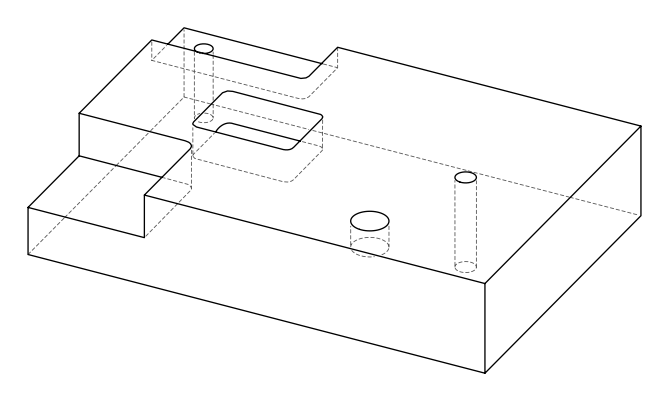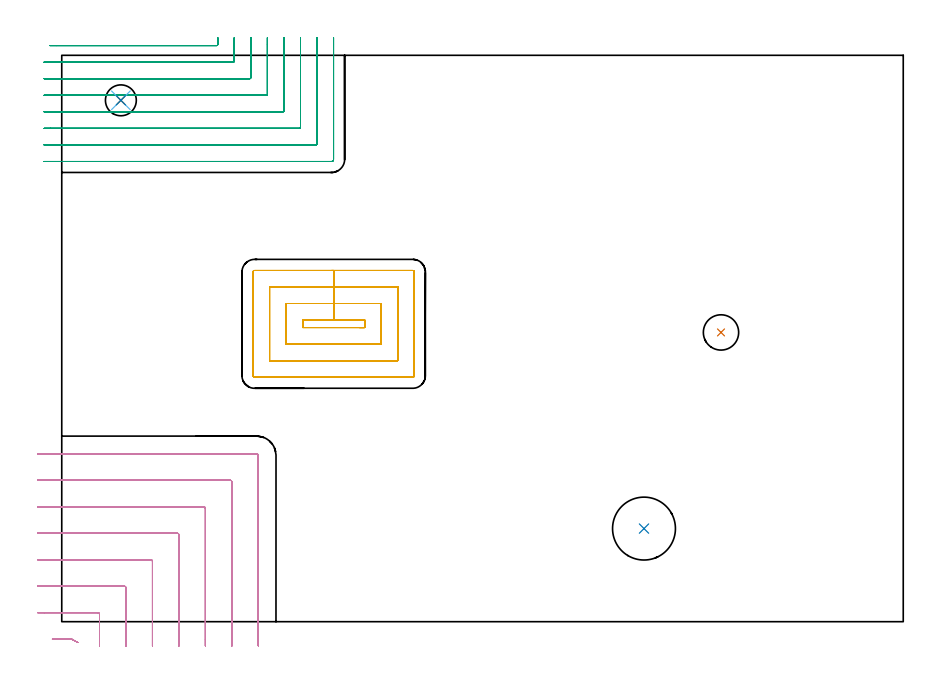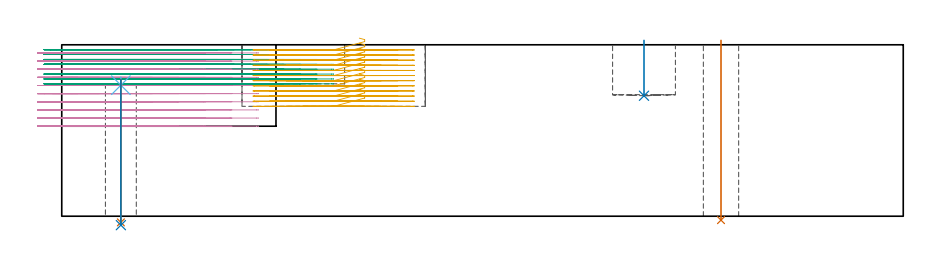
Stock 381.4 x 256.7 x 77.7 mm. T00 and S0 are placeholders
(PLAN: 8 operations, 7 tool changes, 54.6 min)
(1 INDEXABLE_INSERT_DRILL_THROUGH_HOLE_FROM_SOLID | STEP1HOLE | NXT0302_003 | 0.33 min | 15594 mm3)
(2 INDEXABLE_INSERT_DRILL_BLIND_HOLE_FROM_SOLID | STEP1POCKET | NXT0302_028 | 0.1 min | 14512 mm3)
(3 MILL_CORNER_NOTCH_RECTANGULAR | CORNER_NOTCH_RECTANGULAR | NXT0201_013 | Follow Part, ap 2.5, ae 75% | 18.9 min | 120356 mm3)
(4 MILL_CORNER_NOTCH_RECTANGULAR_1 | CORNER_NOTCH_RECTANGULAR_1 | NXT0201_012 | Follow Part, ap 4, ae 75% | 18.49 min | 300756 mm3)
(5 MILL_RECTANGULAR_POCKET | POCKET_RECTANGULAR_STRAIGHT | NXT0201_013 | Follow Part, ap 2.5, ae 75% | 16.25 min | 134641 mm3)
(6 SPOT_DRILL | STEP1HOLE_1 | NXT0321_9005460120000 | 0.03 min | 9 mm3)
(7 DRILL_THROUGH_HOLE_INTO_CENTER | STEP1HOLE_1 | NXT0301_042 | 0.26 min | 2375 mm3)
(8 DRILL_TO_ENLARGE_THROUGH_HOLE | STEP1HOLE_1 | NXT0301_104 | 0.27 min | 6858 mm3)
(TOOL NXT0302_003 | Index. Insert Drill 16mm [880-D1600L20-05] | D16 PA176 FL80 Z2)
(TOOL NXT0302_028 | Index. Insert Drill 28.5mm [880-D2850L32-03] | D28.5 PA176 FL86 Z2)
(TOOL NXT0201_013 | ENDMILL 10mm | D10 FL30 Z4)
(TOOL NXT0201_012 | ENDMILL 16mm [2P460-1600-NA 1630] | D16 FL38 Z6)
(TOOL NXT0321_9005460120000 | NC Spot Drill, 142deg, 12mm, Carbide, Uncoated | D12 PA142 FL30 Z2)
(TOOL NXT0301_042 | Carbide Drill 7.1mm [860.1-0710-057A1-MM 2214] | D7.1 PA140 FL85 Z2)
(TOOL NXT0301_104 | Carbide Drill 14mm [860.1-1400-112A1-MM 2214] | D14 PA140 FL123 Z2)
(OP 1 INDEXABLE_INSERT_DRILL_THROUGH_HOLE_FROM_SOLID)
G17 G21 G94 G90
T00 M6
G54
G17 G0 G90 X298.8 Y131.1 S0 M3
G43 Z87.7 H1
G94 G81 G98 Z-1.779 F250. R79.7
G80
M5
M2
(OP 2 INDEXABLE_INSERT_DRILL_BLIND_HOLE_FROM_SOLID)
G17 G21 G94 G90
T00 M6
G54
G17 G0 G90 X263.9 Y42.2 S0 M3
G43 Z87.7 H1
G94 G81 G98 Z54.6 F250. R79.7
G80
M5
M2
(OP 3 MILL_CORNER_NOTCH_RECTANGULAR)
G17 G21 G94 G90
T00 M6
G54
G17 G0 G90 X-5.375 Y261.1 S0 M3
G43 Z87.7 H0
Z75.487
G94 G1 X-2.375 F250.
X70.205 F500.
G3 X70.7 Y261.595 R0.5
G1 Y261.7
Y264.7 F250.
G0 Z87.7
X-8. Y253.6
Z75.487
G1 X-5.
X77.704 F500.
G3 X78.2 Y254.096 R0.5
G1 Y261.7
Y264.7 F250.
G0 Z87.7
X-8. Y246.1
Z75.487
G1 X-5.
X85.204 F500.
G3 X85.7 Y246.596 R0.5
G1 Y261.7
Y264.7 F250.
G0 Z87.7
X-8. Y238.6
Z75.487
G1 X-5.
X92.704 F500.
G3 X93.2 Y239.096 R0.5
G1 Y261.7
Y264.7 F250.
G0 Z87.7
X-8. Y231.1
Z75.487
G1 X-5.
X100.204 F500.
G3 X100.7 Y231.596 R0.5
G1 Y261.7
Y264.7 F250.
G0 Z87.7
X-8. Y223.6
Z75.487
G1 X-5.
X107.704 F500.
G3 X108.2 Y224.096 R0.5
G1 Y261.7
Y264.7 F250.
G0 Z87.7
X-8. Y216.1
Z75.487
G1 X-5.
X115.203 F500.
G3 X115.7 Y216.597 R0.5
G1 Y261.7
Y264.7 F250.
G0 Z87.7
X-8. Y208.6
Z75.487
G1 X-5.
X122.3 F500.
G3 X123.2 Y209.5 R0.9
G1 Y261.7
Y264.7 F250.
G0 Z87.7
X-5.375 Y261.1
Z73.275
G1 X-2.375
X70.205 F500.
G3 X70.7 Y261.595 R0.5
G1 Y261.7
Y264.7 F250.
G0 Z87.7
X-8. Y253.6
Z73.275
G1 X-5.
X77.704 F500.
G3 X78.2 Y254.096 R0.5
G1 Y261.7
Y264.7 F250.
G0 Z87.7
X-8. Y246.1
Z73.275
G1 X-5.
X85.204 F500.
G3 X85.7 Y246.596 R0.5
G1 Y261.7
Y264.7 F250.
G0 Z87.7
X-8. Y238.6
Z73.275
G1 X-5.
X92.704 F500.
G3 X93.2 Y239.096 R0.5
G1 Y261.7
Y264.7 F250.
G0 Z87.7
X-8. Y231.1
Z73.275
G1 X-5.
X100.204 F500.
G3 X100.7 Y231.596 R0.5
G1 Y261.7
Y264.7 F250.
G0 Z87.7
X-8. Y223.6
Z73.275
G1 X-5.
X107.704 F500.
G3 X108.2 Y224.096 R0.5
G1 Y261.7
Y264.7 F250.
G0 Z87.7
X-8. Y216.1
Z73.275
G1 X-5.
X115.203 F500.
G3 X115.7 Y216.597 R0.5
G1 Y261.7
Y264.7 F250.
G0 Z87.7
X-8. Y208.6
Z73.275
G1 X-5.
X122.3 F500.
G3 X123.2 Y209.5 R0.9
G1 Y261.7
Y264.7 F250.
G0 Z87.7
X-5.375 Y261.1
Z71.062
G1 X-2.375
X70.205 F500.
G3 X70.7 Y261.595 R0.5
G1 Y261.7
Y264.7 F250.
G0 Z87.7
X-8. Y253.6
Z71.062
G1 X-5.
X77.704 F500.
G3 X78.2 Y254.096 R0.5
G1 Y261.7
Y264.7 F250.
G0 Z87.7
X-8. Y246.1
Z71.062
G1 X-5.
X85.204 F500.
G3 X85.7 Y246.596 R0.5
G1 Y261.7
Y264.7 F250.
G0 Z87.7
X-8. Y238.6
Z71.062
G1 X-5.
X92.704 F500.
G3 X93.2 Y239.096 R0.5
G1 Y261.7
Y264.7 F250.
G0 Z87.7
X-8. Y231.1
Z71.062
G1 X-5.
X100.204 F500.
G3 X100.7 Y231.596 R0.5
G1 Y261.7
Y264.7 F250.
G0 Z87.7
X-8. Y223.6
Z71.062
G1 X-5.
X107.704 F500.
G3 X108.2 Y224.096 R0.5
G1 Y261.7
Y264.7 F250.
G0 Z87.7
X-8. Y216.1
Z71.062
G1 X-5.
X115.203 F500.
G3 X115.7 Y216.597 R0.5
G1 Y261.7
Y264.7 F250.
G0 Z87.7
X-8. Y208.6
Z71.062
G1 X-5.
X122.3 F500.
G3 X123.2 Y209.5 R0.9
G1 Y261.7
Y264.7 F250.
G0 Z87.7
X-5.375 Y261.1
Z68.85
G1 X-2.375
X70.205 F500.
G3 X70.7 Y261.595 R0.5
G1 Y261.7
Y264.7 F250.
G0 Z87.7
X-8. Y253.6
Z68.85
G1 X-5.
X77.704 F500.
G3 X78.2 Y254.096 R0.5
G1 Y261.7
Y264.7 F250.
G0 Z87.7
X-8. Y246.1
Z68.85
G1 X-5.
X85.204 F500.
G3 X85.7 Y246.596 R0.5
G1 Y261.7
Y264.7 F250.
G0 Z87.7
X-8. Y238.6
Z68.85
G1 X-5.
X92.704 F500.
G3 X93.2 Y239.096 R0.5
G1 Y261.7
Y264.7 F250.
G0 Z87.7
X-8. Y231.1
Z68.85
G1 X-5.
X100.204 F500.
G3 X100.7 Y231.596 R0.5
G1 Y261.7
Y264.7 F250.
G0 Z87.7
X-8. Y223.6
Z68.85
G1 X-5.
X107.704 F500.
G3 X108.2 Y224.096 R0.5
G1 Y261.7
Y264.7 F250.
G0 Z87.7
X-8. Y216.1
Z68.85
G1 X-5.
X115.203 F500.
G3 X115.7 Y216.597 R0.5
G1 Y261.7
Y264.7 F250.
G0 Z87.7
X-8. Y208.6
Z68.85
G1 X-5.
X122.3 F500.
G3 X123.2 Y209.5 R0.9
G1 Y261.7
Y264.7 F250.
G0 Z87.7
X-5.375 Y261.1
Z66.637
G1 X-2.375
X70.205 F500.
G3 X70.7 Y261.595 R0.5
G1 Y261.7
Y264.7 F250.
G0 Z87.7
X-8. Y253.6
Z66.637
G1 X-5.
X77.704 F500.
G3 X78.2 Y254.096 R0.5
G1 Y261.7
Y264.7 F250.
G0 Z87.7
X-8. Y246.1
Z66.637
G1 X-5.
X85.204 F500.
G3 X85.7 Y246.596 R0.5
G1 Y261.7
Y264.7 F250.
G0 Z87.7
X-8. Y238.6
Z66.637
G1 X-5.
X92.704 F500.
G3 X93.2 Y239.096 R0.5
G1 Y261.7
Y264.7 F250.
G0 Z87.7
X-8. Y231.1
Z66.637
G1 X-5.
X100.204 F500.
G3 X100.7 Y231.596 R0.5
G1 Y261.7
Y264.7 F250.
G0 Z87.7
X-8. Y223.6
Z66.637
G1 X-5.
X107.704 F500.
G3 X108.2 Y224.096 R0.5
G1 Y261.7
Y264.7 F250.
G0 Z87.7
X-8. Y216.1
Z66.637
G1 X-5.
X115.203 F500.
G3 X115.7 Y216.597 R0.5
G1 Y261.7
Y264.7 F250.
G0 Z87.7
X-8. Y208.6
Z66.637
G1 X-5.
X122.3 F500.
G3 X123.2 Y209.5 R0.9
G1 Y261.7
Y264.7 F250.
G0 Z87.7
X-5.375 Y261.1
Z64.425
G1 X-2.375
X70.205 F500.
G3 X70.7 Y261.595 R0.5
G1 Y261.7
Y264.7 F250.
G0 Z87.7
X-8. Y253.6
Z64.425
G1 X-5.
X77.704 F500.
G3 X78.2 Y254.096 R0.5
G1 Y261.7
Y264.7 F250.
G0 Z87.7
X-8. Y246.1
Z64.425
G1 X-5.
X85.204 F500.
G3 X85.7 Y246.596 R0.5
G1 Y261.7
Y264.7 F250.
G0 Z87.7
X-8. Y238.6
Z64.425
G1 X-5.
X92.704 F500.
G3 X93.2 Y239.096 R0.5
G1 Y261.7
Y264.7 F250.
G0 Z87.7
X-8. Y231.1
Z64.425
G1 X-5.
X100.204 F500.
G3 X100.7 Y231.596 R0.5
G1 Y261.7
Y264.7 F250.
G0 Z87.7
X-8. Y223.6
Z64.425
G1 X-5.
X107.704 F500.
G3 X108.2 Y224.096 R0.5
G1 Y261.7
Y264.7 F250.
G0 Z87.7
X-8. Y216.1
Z64.425
G1 X-5.
X115.203 F500.
G3 X115.7 Y216.597 R0.5
G1 Y261.7
Y264.7 F250.
G0 Z87.7
X-8. Y208.6
Z64.425
G1 X-5.
X122.3 F500.
G3 X123.2 Y209.5 R0.9
G1 Y261.7
Y264.7 F250.
G0 Z87.7
X-5.375 Y261.1
Z62.212
G1 X-2.375
X70.205 F500.
G3 X70.7 Y261.595 R0.5
G1 Y261.7
Y264.7 F250.
G0 Z87.7
X-8. Y253.6
Z62.212
G1 X-5.
X77.704 F500.
G3 X78.2 Y254.096 R0.5
G1 Y261.7
Y264.7 F250.
G0 Z87.7
X-8. Y246.1
Z62.212
G1 X-5.
X85.204 F500.
G3 X85.7 Y246.596 R0.5
G1 Y261.7
Y264.7 F250.
G0 Z87.7
X-8. Y238.6
Z62.212
G1 X-5.
X92.704 F500.
G3 X93.2 Y239.096 R0.5
G1 Y261.7
Y264.7 F250.
G0 Z87.7
X-8. Y231.1
Z62.212
G1 X-5.
X100.204 F500.
G3 X100.7 Y231.596 R0.5
G1 Y261.7
Y264.7 F250.
G0 Z87.7
X-8. Y223.6
Z62.212
G1 X-5.
X107.704 F500.
G3 X108.2 Y224.096 R0.5
G1 Y261.7
Y264.7 F250.
G0 Z87.7
X-8. Y216.1
Z62.212
G1 X-5.
X115.203 F500.
G3 X115.7 Y216.597 R0.5
G1 Y261.7
Y264.7 F250.
G0 Z87.7
X-8. Y208.6
Z62.212
G1 X-5.
X122.3 F500.
G3 X123.2 Y209.5 R0.9
G1 Y261.7
Y264.7 F250.
G0 Z87.7
X-5.375 Y261.1
Z60.
G1 X-2.375
X70.205 F500.
G3 X70.7 Y261.595 R0.5
G1 Y261.7
Y264.7 F250.
G0 Z87.7
X-8. Y253.6
Z60.
G1 X-5.
X77.704 F500.
G3 X78.2 Y254.096 R0.5
G1 Y261.7
Y264.7 F250.
G0 Z87.7
X-8. Y246.1
Z60.
G1 X-5.
X85.204 F500.
G3 X85.7 Y246.596 R0.5
G1 Y261.7
Y264.7 F250.
G0 Z87.7
X-8. Y238.6
Z60.
G1 X-5.
X92.704 F500.
G3 X93.2 Y239.096 R0.5
G1 Y261.7
Y264.7 F250.
G0 Z87.7
X-8. Y231.1
Z60.
G1 X-5.
X100.204 F500.
G3 X100.7 Y231.596 R0.5
G1 Y261.7
Y264.7 F250.
G0 Z87.7
X-8. Y223.6
Z60.
G1 X-5.
X107.704 F500.
G3 X108.2 Y224.096 R0.5
G1 Y261.7
Y264.7 F250.
G0 Z87.7
X-8. Y216.1
Z60.
G1 X-5.
X115.203 F500.
G3 X115.7 Y216.597 R0.5
G1 Y261.7
Y264.7 F250.
G0 Z87.7
X-8. Y208.6
Z60.
G1 X-5.
X122.3 F500.
G3 X123.2 Y209.5 R0.9
G1 Y261.7
Y264.7 F250.
G0 Z87.7
M5
M2
(OP 4 MILL_CORNER_NOTCH_RECTANGULAR_1)
G17 G21 G94 G90
T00 M6
G54
G17 G0 G90 X7.315 Y-9.453 S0 M3
G43 Z87.7 H1
Z74.01
G94 G1 X4.69 Y-8. F250.
G3 X4.309 Y-7.9 R0.8
G1 X-1.261
X-4.261
G0 Z87.7
X17.1 Y-11.
Z74.01
G1 Y-8.
Y3.306 F500.
G3 X16.306 Y4.1 R0.8
G1 X-8.
X-11. F250.
G0 Z87.7
X29.1 Y-11.
Z74.01
G1 Y-8.
Y15.305 F500.
G3 X28.305 Y16.1 R0.8
G1 X-8.
X-11. F250.
G0 Z87.7
X41.1 Y-11.
Z74.01
G1 Y-8.
Y27.305 F500.
G3 X40.305 Y28.1 R0.8
G1 X-8.
X-11. F250.
G0 Z87.7
X53.1 Y-11.
Z74.01
G1 Y-8.
Y39.305 F500.
G3 X52.305 Y40.1 R0.8
G1 X-8.
X-11. F250.
G0 Z87.7
X65.1 Y-11.
Z74.01
G1 Y-8.
Y51.304 F500.
G3 X64.304 Y52.1 R0.8
G1 X-8.
X-11. F250.
G0 Z87.7
X77.1 Y-11.
Z74.01
G1 Y-8.
Y63.304 F500.
G3 X76.304 Y64.1 R0.8
G1 X-8.
X-11. F250.
G0 Z87.7
X89.1 Y-11.
Z74.01
G1 Y-8.
Y75.304 F500.
G3 X88.304 Y76.1 R0.8
G1 X-8.
X-11. F250.
G0 Z87.7
X7.315 Y-9.453
Z70.32
G1 X4.69 Y-8.
G3 X4.309 Y-7.9 R0.8
G1 X-1.261
X-4.261
G0 Z87.7
X17.1 Y-11.
Z70.32
G1 Y-8.
Y3.306 F500.
G3 X16.306 Y4.1 R0.8
G1 X-8.
X-11. F250.
G0 Z87.7
X29.1 Y-11.
Z70.32
G1 Y-8.
Y15.305 F500.
G3 X28.305 Y16.1 R0.8
G1 X-8.
X-11. F250.
G0 Z87.7
X41.1 Y-11.
Z70.32
G1 Y-8.
Y27.305 F500.
G3 X40.305 Y28.1 R0.8
G1 X-8.
X-11. F250.
G0 Z87.7
X53.1 Y-11.
Z70.32
G1 Y-8.
Y39.305 F500.
G3 X52.305 Y40.1 R0.8
G1 X-8.
X-11. F250.
G0 Z87.7
X65.1 Y-11.
Z70.32
G1 Y-8.
Y51.304 F500.
G3 X64.304 Y52.1 R0.8
G1 X-8.
X-11. F250.
G0 Z87.7
X77.1 Y-11.
Z70.32
G1 Y-8.
Y63.304 F500.
G3 X76.304 Y64.1 R0.8
G1 X-8.
X-11. F250.
G0 Z87.7
X89.1 Y-11.
Z70.32
G1 Y-8.
Y75.304 F500.
G3 X88.304 Y76.1 R0.8
G1 X-8.
X-11. F250.
G0 Z87.7
X7.315 Y-9.453
Z66.63
G1 X4.69 Y-8.
G3 X4.309 Y-7.9 R0.8
G1 X-1.261
X-4.261
G0 Z87.7
X17.1 Y-11.
Z66.63
G1 Y-8.
Y3.306 F500.
G3 X16.306 Y4.1 R0.8
G1 X-8.
X-11. F250.
G0 Z87.7
X29.1 Y-11.
Z66.63
G1 Y-8.
Y15.305 F500.
G3 X28.305 Y16.1 R0.8
G1 X-8.
X-11. F250.
G0 Z87.7
X41.1 Y-11.
Z66.63
G1 Y-8.
Y27.305 F500.
G3 X40.305 Y28.1 R0.8
G1 X-8.
X-11. F250.
G0 Z87.7
X53.1 Y-11.
Z66.63
G1 Y-8.
Y39.305 F500.
G3 X52.305 Y40.1 R0.8
G1 X-8.
X-11. F250.
G0 Z87.7
X65.1 Y-11.
Z66.63
G1 Y-8.
Y51.304 F500.
G3 X64.304 Y52.1 R0.8
G1 X-8.
X-11. F250.
G0 Z87.7
X77.1 Y-11.
Z66.63
G1 Y-8.
Y63.304 F500.
G3 X76.304 Y64.1 R0.8
G1 X-8.
X-11. F250.
G0 Z87.7
X89.1 Y-11.
Z66.63
G1 Y-8.
Y75.304 F500.
G3 X88.304 Y76.1 R0.8
G1 X-8.
X-11. F250.
G0 Z87.7
X7.315 Y-9.453
Z62.94
G1 X4.69 Y-8.
G3 X4.309 Y-7.9 R0.8
G1 X-1.261
X-4.261
G0 Z87.7
X17.1 Y-11.
Z62.94
G1 Y-8.
Y3.306 F500.
G3 X16.306 Y4.1 R0.8
G1 X-8.
X-11. F250.
G0 Z87.7
X29.1 Y-11.
Z62.94
G1 Y-8.
Y15.305 F500.
G3 X28.305 Y16.1 R0.8
G1 X-8.
X-11. F250.
G0 Z87.7
X41.1 Y-11.
Z62.94
G1 Y-8.
Y27.305 F500.
G3 X40.305 Y28.1 R0.8
G1 X-8.
X-11. F250.
G0 Z87.7
X53.1 Y-11.
Z62.94
G1 Y-8.
Y39.305 F500.
G3 X52.305 Y40.1 R0.8
G1 X-8.
X-11. F250.
G0 Z87.7
X65.1 Y-11.
Z62.94
G1 Y-8.
Y51.304 F500.
G3 X64.304 Y52.1 R0.8
G1 X-8.
X-11. F250.
G0 Z87.7
X77.1 Y-11.
Z62.94
G1 Y-8.
Y63.304 F500.
G3 X76.304 Y64.1 R0.8
G1 X-8.
X-11. F250.
G0 Z87.7
X89.1 Y-11.
Z62.94
G1 Y-8.
Y75.304 F500.
G3 X88.304 Y76.1 R0.8
G1 X-8.
X-11. F250.
G0 Z87.7
X7.315 Y-9.453
Z59.25
G1 X4.69 Y-8.
G3 X4.309 Y-7.9 R0.8
G1 X-1.261
X-4.261
G0 Z87.7
X17.1 Y-11.
Z59.25
G1 Y-8.
Y3.306 F500.
G3 X16.306 Y4.1 R0.8
G1 X-8.
X-11. F250.
G0 Z87.7
X29.1 Y-11.
Z59.25
G1 Y-8.
Y15.305 F500.
G3 X28.305 Y16.1 R0.8
G1 X-8.
X-11. F250.
G0 Z87.7
X41.1 Y-11.
Z59.25
G1 Y-8.
Y27.305 F500.
G3 X40.305 Y28.1 R0.8
G1 X-8.
X-11. F250.
G0 Z87.7
X53.1 Y-11.
Z59.25
G1 Y-8.
Y39.305 F500.
G3 X52.305 Y40.1 R0.8
G1 X-8.
X-11. F250.
G0 Z87.7
X65.1 Y-11.
Z59.25
G1 Y-8.
Y51.304 F500.
G3 X64.304 Y52.1 R0.8
G1 X-8.
X-11. F250.
G0 Z87.7
X77.1 Y-11.
Z59.25
G1 Y-8.
Y63.304 F500.
G3 X76.304 Y64.1 R0.8
G1 X-8.
X-11. F250.
G0 Z87.7
X89.1 Y-11.
Z59.25
G1 Y-8.
Y75.304 F500.
G3 X88.304 Y76.1 R0.8
G1 X-8.
X-11. F250.
G0 Z87.7
X7.315 Y-9.453
Z55.56
G1 X4.69 Y-8.
G3 X4.309 Y-7.9 R0.8
G1 X-1.261
X-4.261
G0 Z87.7
X17.1 Y-11.
Z55.56
G1 Y-8.
Y3.306 F500.
G3 X16.306 Y4.1 R0.8
G1 X-8.
X-11. F250.
G0 Z87.7
X29.1 Y-11.
Z55.56
G1 Y-8.
Y15.305 F500.
G3 X28.305 Y16.1 R0.8
G1 X-8.
X-11. F250.
G0 Z87.7
X41.1 Y-11.
Z55.56
G1 Y-8.
Y27.305 F500.
G3 X40.305 Y28.1 R0.8
G1 X-8.
X-11. F250.
G0 Z87.7
X53.1 Y-11.
Z55.56
G1 Y-8.
Y39.305 F500.
G3 X52.305 Y40.1 R0.8
G1 X-8.
X-11. F250.
G0 Z87.7
X65.1 Y-11.
Z55.56
G1 Y-8.
Y51.304 F500.
G3 X64.304 Y52.1 R0.8
G1 X-8.
X-11. F250.
G0 Z87.7
X77.1 Y-11.
Z55.56
G1 Y-8.
Y63.304 F500.
G3 X76.304 Y64.1 R0.8
G1 X-8.
X-11. F250.
G0 Z87.7
X89.1 Y-11.
Z55.56
G1 Y-8.
Y75.304 F500.
G3 X88.304 Y76.1 R0.8
G1 X-8.
X-11. F250.
G0 Z87.7
X7.315 Y-9.453
Z51.87
G1 X4.69 Y-8.
G3 X4.309 Y-7.9 R0.8
G1 X-1.261
X-4.261
G0 Z87.7
X17.1 Y-11.
Z51.87
G1 Y-8.
Y3.306 F500.
G3 X16.306 Y4.1 R0.8
G1 X-8.
X-11. F250.
G0 Z87.7
X29.1 Y-11.
Z51.87
G1 Y-8.
Y15.305 F500.
G3 X28.305 Y16.1 R0.8
G1 X-8.
X-11. F250.
G0 Z87.7
X41.1 Y-11.
Z51.87
G1 Y-8.
Y27.305 F500.
G3 X40.305 Y28.1 R0.8
G1 X-8.
X-11. F250.
G0 Z87.7
X53.1 Y-11.
Z51.87
G1 Y-8.
Y39.305 F500.
G3 X52.305 Y40.1 R0.8
G1 X-8.
X-11. F250.
G0 Z87.7
X65.1 Y-11.
Z51.87
G1 Y-8.
Y51.304 F500.
G3 X64.304 Y52.1 R0.8
G1 X-8.
X-11. F250.
G0 Z87.7
X77.1 Y-11.
Z51.87
G1 Y-8.
Y63.304 F500.
G3 X76.304 Y64.1 R0.8
G1 X-8.
X-11. F250.
G0 Z87.7
X89.1 Y-11.
Z51.87
G1 Y-8.
Y75.304 F500.
G3 X88.304 Y76.1 R0.8
G1 X-8.
X-11. F250.
G0 Z87.7
X7.315 Y-9.453
Z48.18
G1 X4.69 Y-8.
G3 X4.309 Y-7.9 R0.8
G1 X-1.261
X-4.261
G0 Z87.7
X17.1 Y-11.
Z48.18
G1 Y-8.
Y3.306 F500.
G3 X16.306 Y4.1 R0.8
G1 X-8.
X-11. F250.
G0 Z87.7
X29.1 Y-11.
Z48.18
G1 Y-8.
Y15.305 F500.
G3 X28.305 Y16.1 R0.8
G1 X-8.
X-11. F250.
G0 Z87.7
X41.1 Y-11.
Z48.18
G1 Y-8.
Y27.305 F500.
G3 X40.305 Y28.1 R0.8
G1 X-8.
X-11. F250.
G0 Z87.7
X53.1 Y-11.
Z48.18
G1 Y-8.
Y39.305 F500.
G3 X52.305 Y40.1 R0.8
G1 X-8.
X-11. F250.
G0 Z87.7
X65.1 Y-11.
Z48.18
G1 Y-8.
Y51.304 F500.
G3 X64.304 Y52.1 R0.8
G1 X-8.
X-11. F250.
G0 Z87.7
X77.1 Y-11.
Z48.18
G1 Y-8.
Y63.304 F500.
G3 X76.304 Y64.1 R0.8
G1 X-8.
X-11. F250.
G0 Z87.7
X89.1 Y-11.
Z48.18
G1 Y-8.
Y75.304 F500.
G3 X88.304 Y76.1 R0.8
G1 X-8.
X-11. F250.
G0 Z87.7
X7.315 Y-9.453
Z44.49
G1 X4.69 Y-8.
G3 X4.309 Y-7.9 R0.8
G1 X-1.261
X-4.261
G0 Z87.7
X17.1 Y-11.
Z44.49
G1 Y-8.
Y3.306 F500.
G3 X16.306 Y4.1 R0.8
G1 X-8.
X-11. F250.
G0 Z87.7
X29.1 Y-11.
Z44.49
G1 Y-8.
Y15.305 F500.
G3 X28.305 Y16.1 R0.8
G1 X-8.
X-11. F250.
G0 Z87.7
X41.1 Y-11.
Z44.49
G1 Y-8.
Y27.305 F500.
G3 X40.305 Y28.1 R0.8
G1 X-8.
X-11. F250.
G0 Z87.7
X53.1 Y-11.
Z44.49
G1 Y-8.
Y39.305 F500.
G3 X52.305 Y40.1 R0.8
G1 X-8.
X-11. F250.
G0 Z87.7
X65.1 Y-11.
Z44.49
G1 Y-8.
Y51.304 F500.
G3 X64.304 Y52.1 R0.8
G1 X-8.
X-11. F250.
G0 Z87.7
X77.1 Y-11.
Z44.49
G1 Y-8.
Y63.304 F500.
G3 X76.304 Y64.1 R0.8
G1 X-8.
X-11. F250.
G0 Z87.7
X89.1 Y-11.
Z44.49
G1 Y-8.
Y75.304 F500.
G3 X88.304 Y76.1 R0.8
G1 X-8.
X-11. F250.
G0 Z87.7
X7.315 Y-9.453
Z40.8
G1 X4.69 Y-8.
G3 X4.309 Y-7.9 R0.8
G1 X-1.261
X-4.261
G0 Z87.7
X17.1 Y-11.
Z40.8
G1 Y-8.
Y3.306 F500.
G3 X16.306 Y4.1 R0.8
G1 X-8.
X-11. F250.
G0 Z87.7
X29.1 Y-11.
Z40.8
G1 Y-8.
Y15.305 F500.
G3 X28.305 Y16.1 R0.8
G1 X-8.
X-11. F250.
G0 Z87.7
X41.1 Y-11.
Z40.8
G1 Y-8.
Y27.305 F500.
G3 X40.305 Y28.1 R0.8
G1 X-8.
X-11. F250.
G0 Z87.7
X53.1 Y-11.
Z40.8
G1 Y-8.
Y39.305 F500.
G3 X52.305 Y40.1 R0.8
G1 X-8.
X-11. F250.
G0 Z87.7
X65.1 Y-11.
Z40.8
G1 Y-8.
Y51.304 F500.
G3 X64.304 Y52.1 R0.8
G1 X-8.
X-11. F250.
G0 Z87.7
X77.1 Y-11.
Z40.8
G1 Y-8.
Y63.304 F500.
G3 X76.304 Y64.1 R0.8
G1 X-8.
X-11. F250.
G0 Z87.7
X89.1 Y-11.
Z40.8
G1 Y-8.
Y75.304 F500.
G3 X88.304 Y76.1 R0.8
G1 X-8.
X-11. F250.
G0 Z87.7
M5
M2
(OP 5 MILL_RECTANGULAR_POCKET)
G17 G21 G94 G90
T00 M6
G54
G17 G0 G90 X134.877 Y133.3 S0 M3
G43 Z87.7 H0
Z80.7
G94 G1 X137.3 Z80.051 F250.
Y136.7 Z79.14
X123.25 Z75.375
X109.2 F500.
Y133.3
X137.3
Y136.7
X123.25
Y144.2
X101.7
Y125.8
X144.8
Y144.2
X123.25
Y151.7
X94.2
Y118.3
X152.3
Y151.7
X123.25
Y159.2
X87.4
G3 X86.7 Y158.5 R0.7
G1 Y111.5
G3 X87.4 Y110.8 R0.7
G1 X159.1
G3 X159.8 Y111.5 R0.7
G1 Y158.5
G3 X159.1 Y159.2 R0.7
G1 X123.25
X122.25
G0 X134.877 Y133.3 Z78.375
G1 X137.3 Z77.726 F250.
Y136.7 Z76.815
X123.25 Z73.05
X109.2 F500.
Y133.3
X137.3
Y136.7
X123.25
Y144.2
X101.7
Y125.8
X144.8
Y144.2
X123.25
Y151.7
X94.2
Y118.3
X152.3
Y151.7
X123.25
Y159.2
X87.4
G3 X86.7 Y158.5 R0.7
G1 Y111.5
G3 X87.4 Y110.8 R0.7
G1 X159.1
G3 X159.8 Y111.5 R0.7
G1 Y158.5
G3 X159.1 Y159.2 R0.7
G1 X123.25
X122.25
G0 X134.877 Y133.3 Z76.05
G1 X137.3 Z75.401 F250.
Y136.7 Z74.49
X123.25 Z70.725
X109.2 F500.
Y133.3
X137.3
Y136.7
X123.25
Y144.2
X101.7
Y125.8
X144.8
Y144.2
X123.25
Y151.7
X94.2
Y118.3
X152.3
Y151.7
X123.25
Y159.2
X87.4
G3 X86.7 Y158.5 R0.7
G1 Y111.5
G3 X87.4 Y110.8 R0.7
G1 X159.1
G3 X159.8 Y111.5 R0.7
G1 Y158.5
G3 X159.1 Y159.2 R0.7
G1 X123.25
X122.25
G0 X134.877 Y133.3 Z73.725
G1 X137.3 Z73.076 F250.
Y136.7 Z72.165
X123.25 Z68.4
X109.2 F500.
Y133.3
X137.3
Y136.7
X123.25
Y144.2
X101.7
Y125.8
X144.8
Y144.2
X123.25
Y151.7
X94.2
Y118.3
X152.3
Y151.7
X123.25
Y159.2
X87.4
G3 X86.7 Y158.5 R0.7
G1 Y111.5
G3 X87.4 Y110.8 R0.7
G1 X159.1
G3 X159.8 Y111.5 R0.7
G1 Y158.5
G3 X159.1 Y159.2 R0.7
G1 X123.25
X122.25
G0 X134.877 Y133.3 Z71.4
G1 X137.3 Z70.751 F250.
Y136.7 Z69.84
X123.25 Z66.075
X109.2 F500.
Y133.3
X137.3
Y136.7
X123.25
Y144.2
X101.7
Y125.8
X144.8
Y144.2
X123.25
Y151.7
X94.2
Y118.3
X152.3
Y151.7
X123.25
Y159.2
X87.4
G3 X86.7 Y158.5 R0.7
G1 Y111.5
G3 X87.4 Y110.8 R0.7
G1 X159.1
G3 X159.8 Y111.5 R0.7
G1 Y158.5
G3 X159.1 Y159.2 R0.7
G1 X123.25
X122.25
G0 X134.877 Y133.3 Z69.075
G1 X137.3 Z68.426 F250.
Y136.7 Z67.515
X123.25 Z63.75
X109.2 F500.
Y133.3
X137.3
Y136.7
X123.25
Y144.2
X101.7
Y125.8
X144.8
Y144.2
X123.25
Y151.7
X94.2
Y118.3
X152.3
Y151.7
X123.25
Y159.2
X87.4
G3 X86.7 Y158.5 R0.7
G1 Y111.5
G3 X87.4 Y110.8 R0.7
G1 X159.1
G3 X159.8 Y111.5 R0.7
G1 Y158.5
G3 X159.1 Y159.2 R0.7
G1 X123.25
X122.25
G0 X134.877 Y133.3 Z66.75
G1 X137.3 Z66.101 F250.
Y136.7 Z65.19
X123.25 Z61.425
X109.2 F500.
Y133.3
X137.3
Y136.7
X123.25
Y144.2
X101.7
Y125.8
X144.8
Y144.2
X123.25
Y151.7
X94.2
Y118.3
X152.3
Y151.7
X123.25
Y159.2
X87.4
G3 X86.7 Y158.5 R0.7
G1 Y111.5
G3 X87.4 Y110.8 R0.7
G1 X159.1
G3 X159.8 Y111.5 R0.7
G1 Y158.5
G3 X159.1 Y159.2 R0.7
G1 X123.25
X122.25
G0 X134.877 Y133.3 Z64.425
G1 X137.3 Z63.776 F250.
Y136.7 Z62.865
X123.25 Z59.1
X109.2 F500.
Y133.3
X137.3
Y136.7
X123.25
Y144.2
X101.7
Y125.8
X144.8
Y144.2
X123.25
Y151.7
X94.2
Y118.3
X152.3
Y151.7
X123.25
Y159.2
X87.4
G3 X86.7 Y158.5 R0.7
G1 Y111.5
G3 X87.4 Y110.8 R0.7
G1 X159.1
G3 X159.8 Y111.5 R0.7
G1 Y158.5
G3 X159.1 Y159.2 R0.7
G1 X123.25
X122.25
G0 X134.877 Y133.3 Z62.1
G1 X137.3 Z61.451 F250.
Y136.7 Z60.54
X123.25 Z56.775
X109.2 F500.
Y133.3
X137.3
Y136.7
X123.25
Y144.2
X101.7
Y125.8
X144.8
Y144.2
X123.25
Y151.7
X94.2
Y118.3
X152.3
Y151.7
X123.25
Y159.2
X87.4
G3 X86.7 Y158.5 R0.7
G1 Y111.5
G3 X87.4 Y110.8 R0.7
G1 X159.1
G3 X159.8 Y111.5 R0.7
G1 Y158.5
G3 X159.1 Y159.2 R0.7
G1 X123.25
X122.25
G0 X134.877 Y133.3 Z59.775
G1 X137.3 Z59.126 F250.
Y136.7 Z58.215
X123.25 Z54.45
X109.2 F500.
Y133.3
X137.3
Y136.7
X123.25
Y144.2
X101.7
Y125.8
X144.8
Y144.2
X123.25
Y151.7
X94.2
Y118.3
X152.3
Y151.7
X123.25
Y159.2
X87.4
G3 X86.7 Y158.5 R0.7
G1 Y111.5
G3 X87.4 Y110.8 R0.7
G1 X159.1
G3 X159.8 Y111.5 R0.7
G1 Y158.5
G3 X159.1 Y159.2 R0.7
G1 X123.25
X122.25
G0 X134.877 Y133.3 Z57.45
G1 X137.3 Z56.801 F250.
Y136.7 Z55.89
X123.25 Z52.125
X109.2 F500.
Y133.3
X137.3
Y136.7
X123.25
Y144.2
X101.7
Y125.8
X144.8
Y144.2
X123.25
Y151.7
X94.2
Y118.3
X152.3
Y151.7
X123.25
Y159.2
X87.4
G3 X86.7 Y158.5 R0.7
G1 Y111.5
G3 X87.4 Y110.8 R0.7
G1 X159.1
G3 X159.8 Y111.5 R0.7
G1 Y158.5
G3 X159.1 Y159.2 R0.7
G1 X123.25
X122.25
G0 X134.877 Y133.3 Z55.125
G1 X137.3 Z54.476 F250.
Y136.7 Z53.565
X123.25 Z49.8
X109.2 F500.
Y133.3
X137.3
Y136.7
X123.25
Y144.2
X101.7
Y125.8
X144.8
Y144.2
X123.25
Y151.7
X94.2
Y118.3
X152.3
Y151.7
X123.25
Y159.2
X87.4
G3 X86.7 Y158.5 R0.7
G1 Y111.5
G3 X87.4 Y110.8 R0.7
G1 X159.1
G3 X159.8 Y111.5 R0.7
G1 Y158.5
G3 X159.1 Y159.2 R0.7
G1 X123.25
X122.25
G0 Z87.7
M5
M2
(OP 6 SPOT_DRILL)
G17 G21 G94 G90
T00 M6
G54
G17 G0 G90 X26.8 Y236.3 S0 M3
G43 Z87.7 H0
G94 G81 G98 Z59.389 F250. R63.
G80
M5
M2
(OP 7 DRILL_THROUGH_HOLE_INTO_CENTER)
G17 G21 G94 G90
T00 M6
G54
G17 G0 G90 X26.8 Y236.3 S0 M3
G43 Z87.7 H1
G94 G73 G98 Z-2.792 F250. Q6.977 R62.
G80
M5
M2
(OP 8 DRILL_TO_ENLARGE_THROUGH_HOLE)
G17 G21 G94 G90
T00 M6
G54
G17 G0 G90 X26.8 Y236.3 S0 M3
G43 Z87.7 H1
G94 G73 G98 Z-4.048 F250. Q12.81 R62.
G80
M5
M2
